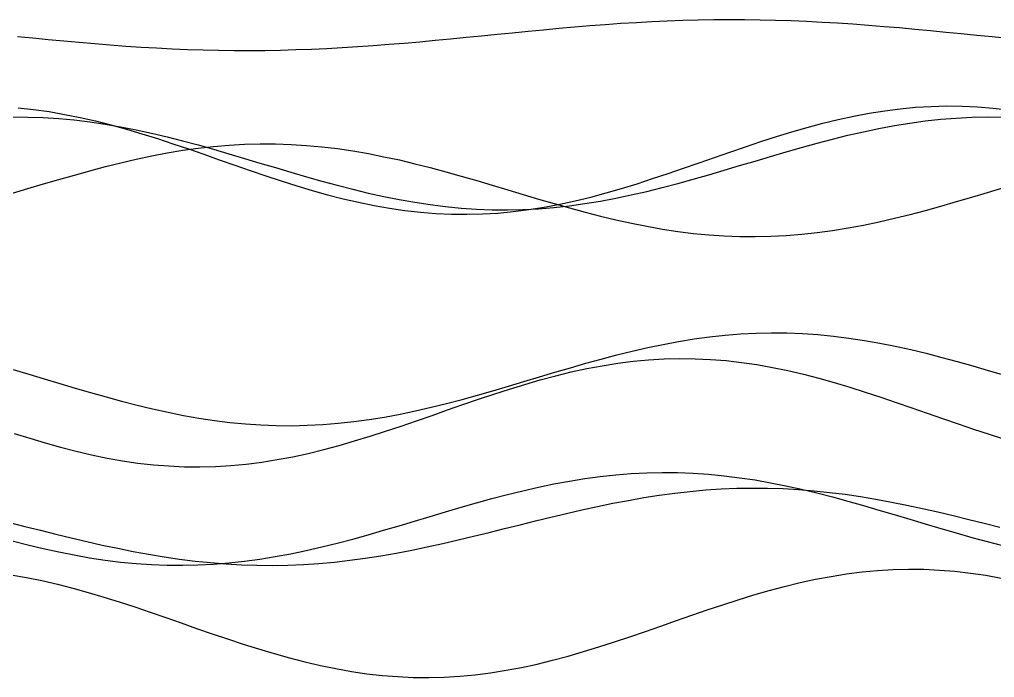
# Model space of a CAD drawing. Header units: metres. Extents: x -249 to 352, y -252 to 258.
# Drawn here: x 97.9 to 223.9, y -112.1 to -27.1 of the extents above; entities that cross this region are included whole.
import ezdxf

# ---------------------------------------------------------------- set-up
doc = ezdxf.new("R2010")
doc.units = ezdxf.units.M

msp = doc.modelspace()

# ---------------------------------------------------------------- linework, layer by layer
for p, q in [((171.64, -27.87, -433.01), (173.64, -27.72, -433.01)), ((173.64, -27.72, -433.01), (175.64, -27.58, -433.01)), ((175.64, -27.58, -433.01), (177.64, -27.46, -433.01)), ((177.64, -27.46, -433.01), (179.64, -27.35, -433.01)), ((179.64, -27.35, -433.01), (181.64, -27.26, -433.01)), ((181.64, -27.26, -433.01), (183.64, -27.19, -433.01)), ((183.64, -27.19, -433.01), (185.64, -27.13, -433.01)), ((185.64, -27.13, -433.01), (187.64, -27.1, -433.01)), ((187.64, -27.1, -433.01), (189.64, -27.09, -433.01)), ((189.64, -27.09, -433.01), (191.64, -27.09, -433.01)), ((191.64, -27.09, -433.01), (193.64, -27.12, -433.01)), ((193.64, -27.12, -433.01), (195.64, -27.16, -433.01)), ((195.64, -27.16, -433.01), (197.64, -27.23, -433.01)), ((197.64, -27.23, -433.01), (199.64, -27.31, -433.01)), ((199.64, -27.31, -433.01), (201.64, -27.41, -433.01)), ((201.64, -27.41, -433.01), (203.64, -27.53, -433.01)), ((203.64, -27.53, -433.01), (205.64, -27.66, -433.01)), ((205.64, -27.66, -433.01), (207.64, -27.81, -433.01)), ((159.64, -28.98, -433.01), (161.64, -28.79, -433.01)), ((161.64, -28.79, -433.01), (163.64, -28.59, -433.01)), ((163.64, -28.59, -433.01), (165.64, -28.4, -433.01)), ((165.64, -28.4, -433.01), (167.64, -28.21, -433.01)), ((167.64, -28.21, -433.01), (169.64, -28.04, -433.01)), ((169.64, -28.04, -433.01), (171.64, -27.87, -433.01)), ((207.64, -27.81, -433.01), (209.64, -27.97, -433.01)), ((209.64, -27.97, -433.01), (211.64, -28.14, -433.01)), ((211.64, -28.14, -433.01), (213.64, -28.32, -433.01)), ((213.64, -28.32, -433.01), (215.64, -28.51, -433.01)), ((215.64, -28.51, -433.01), (217.64, -28.71, -433.01)), ((217.64, -28.71, -433.01), (219.64, -28.9, -433.01)), ((219.64, -28.9, -433.01), (221.64, -29.1, -433.01)), ((97.64, -29.27, -433.01), (99.64, -29.47, -433.01)), ((99.64, -29.47, -433.01), (101.64, -29.66, -433.01)), ((101.64, -29.66, -433.01), (103.64, -29.85, -433.01)), ((103.64, -29.85, -433.01), (105.64, -30.03, -433.01)), ((105.64, -30.03, -433.01), (107.64, -30.2, -433.01)), ((107.64, -30.2, -433.01), (109.64, -30.36, -433.01)), ((145.64, -30.29, -433.01), (147.64, -30.13, -433.01)), ((147.64, -30.13, -433.01), (149.64, -29.95, -433.01)), ((149.64, -29.95, -433.01), (151.64, -29.77, -433.01)), ((151.64, -29.77, -433.01), (153.64, -29.58, -433.01)), ((153.64, -29.58, -433.01), (155.64, -29.38, -433.01)), ((155.64, -29.38, -433.01), (157.64, -29.18, -433.01)), ((157.64, -29.18, -433.01), (159.64, -28.98, -433.01)), ((221.64, -29.1, -433.01), (223.64, -29.3, -433.01)), ((223.64, -29.3, -433.01), (225.64, -29.5, -433.01)), ((109.64, -30.36, -433.01), (111.64, -30.51, -433.01)), ((111.64, -30.51, -433.01), (113.64, -30.64, -433.01)), ((113.64, -30.64, -433.01), (115.64, -30.76, -433.01)), ((115.64, -30.76, -433.01), (117.64, -30.86, -433.01)), ((117.64, -30.86, -433.01), (119.64, -30.94, -433.01)), ((119.64, -30.94, -433.01), (121.64, -31.01, -433.01)), ((121.64, -31.01, -433.01), (123.64, -31.05, -433.01)), ((123.64, -31.05, -433.01), (125.64, -31.08, -433.01)), ((125.64, -31.08, -433.01), (127.64, -31.08, -433.01)), ((127.64, -31.08, -433.01), (129.64, -31.07, -433.01)), ((129.64, -31.07, -433.01), (131.64, -31.04, -433.01)), ((131.64, -31.04, -433.01), (133.64, -30.98, -433.01)), ((133.64, -30.98, -433.01), (135.64, -30.91, -433.01)), ((135.64, -30.91, -433.01), (137.64, -30.82, -433.01)), ((137.64, -30.82, -433.01), (139.64, -30.71, -433.01)), ((139.64, -30.71, -433.01), (141.64, -30.59, -433.01)), ((141.64, -30.59, -433.01), (143.64, -30.45, -433.01)), ((143.64, -30.45, -433.01), (145.64, -30.29, -433.01)), ((97.74, -38.5, -433.01), (99.74, -38.71, -433.01)), ((99.74, -38.71, -433.01), (101.74, -38.99, -433.01)), ((101.74, -38.99, -433.01), (103.74, -39.34, -433.01)), ((207.74, -39.18, -433.01), (209.74, -38.87, -433.01)), ((209.74, -38.87, -433.01), (211.74, -38.61, -433.01)), ((211.74, -38.61, -433.01), (213.74, -38.43, -433.01)), ((213.74, -38.43, -433.01), (215.74, -38.31, -433.01)), ((215.74, -38.31, -433.01), (217.74, -38.26, -433.01)), ((217.74, -38.26, -433.01), (219.74, -38.28, -433.01)), ((219.74, -38.28, -433.01), (221.74, -38.37, -433.01)), ((221.74, -38.37, -433.01), (223.74, -38.53, -433.01)), ((223.74, -38.53, -433.01), (225.74, -38.76, -433.01)), ((96.99, -39.68, -433.01), (98.99, -39.69, -433.01)), ((98.99, -39.69, -433.01), (100.99, -39.76, -433.01)), ((100.99, -39.76, -433.01), (102.99, -39.88, -433.01)), ((102.99, -39.88, -433.01), (104.99, -40.07, -433.01)), ((103.74, -39.34, -433.01), (105.74, -39.74, -433.01)), ((104.99, -40.07, -433.01), (106.99, -40.31, -433.01)), ((105.74, -39.74, -433.01), (107.74, -40.2, -433.01)), ((106.99, -40.31, -433.01), (108.99, -40.6, -433.01)), ((107.74, -40.2, -433.01), (109.74, -40.71, -433.01)), ((201.74, -40.48, -433.01), (203.74, -40, -433.01)), ((203.74, -40, -433.01), (205.74, -39.56, -433.01)), ((205.74, -39.56, -433.01), (207.74, -39.18, -433.01)), ((212.99, -40.47, -433.01), (214.99, -40.2, -433.01)), ((214.99, -40.2, -433.01), (216.99, -39.98, -433.01)), ((216.99, -39.98, -433.01), (218.99, -39.82, -433.01)), ((218.99, -39.82, -433.01), (220.99, -39.72, -433.01)), ((220.99, -39.72, -433.01), (222.99, -39.68, -433.01)), ((222.99, -39.68, -433.01), (224.99, -39.7, -433.01)), ((108.99, -40.6, -433.01), (110.99, -40.95, -433.01)), ((109.74, -40.71, -433.01), (111.74, -41.26, -433.01)), ((110.99, -40.95, -433.01), (112.99, -41.34, -433.01)), ((111.74, -41.26, -433.01), (113.74, -41.85, -433.01)), ((112.99, -41.34, -433.01), (114.99, -41.78, -433.01)), ((197.74, -41.6, -433.01), (199.74, -41.02, -433.01)), ((199.74, -41.02, -433.01), (201.74, -40.48, -433.01)), ((206.99, -41.59, -433.01), (208.99, -41.17, -433.01)), ((208.99, -41.17, -433.01), (210.99, -40.79, -433.01)), ((210.99, -40.79, -433.01), (212.99, -40.47, -433.01)), ((113.74, -41.85, -433.01), (115.74, -42.48, -433.01)), ((114.99, -41.78, -433.01), (116.99, -42.25, -433.01)), ((115.74, -42.48, -433.01), (117.74, -43.14, -433.01)), ((116.99, -42.25, -433.01), (118.99, -42.76, -433.01)), ((118.99, -42.76, -433.01), (120.99, -43.3, -433.01)), ((193.74, -42.85, -433.01), (195.74, -42.21, -433.01)), ((195.74, -42.21, -433.01), (197.74, -41.6, -433.01)), ((200.99, -43.06, -433.01), (202.99, -42.54, -433.01)), ((202.99, -42.54, -433.01), (204.99, -42.04, -433.01)), ((204.99, -42.04, -433.01), (206.99, -41.59, -433.01)), ((117.01, -44.32, -433.01), (119.01, -43.99, -433.01)), ((117.74, -43.14, -433.01), (119.74, -43.81, -433.01)), ((119.01, -43.99, -433.01), (121.01, -43.71, -433.01)), ((119.74, -43.81, -433.01), (121.74, -44.5, -433.01)), ((120.99, -43.3, -433.01), (122.99, -43.86, -433.01)), ((121.01, -43.71, -433.01), (123.01, -43.48, -433.01)), ((122.99, -43.86, -433.01), (124.99, -44.44, -433.01)), ((123.01, -43.48, -433.01), (125.01, -43.31, -433.01)), ((125.01, -43.31, -433.01), (127.01, -43.2, -433.01)), ((127.01, -43.2, -433.01), (129.01, -43.15, -433.01)), ((129.01, -43.15, -433.01), (131.01, -43.15, -433.01)), ((131.01, -43.15, -433.01), (133.01, -43.22, -433.01)), ((133.01, -43.22, -433.01), (135.01, -43.35, -433.01)), ((135.01, -43.35, -433.01), (137.01, -43.53, -433.01)), ((137.01, -43.53, -433.01), (139.01, -43.77, -433.01)), ((139.01, -43.77, -433.01), (141.01, -44.07, -433.01)), ((141.01, -44.07, -433.01), (143.01, -44.41, -433.01)), ((189.74, -44.21, -433.01), (191.74, -43.52, -433.01)), ((191.74, -43.52, -433.01), (193.74, -42.85, -433.01)), ((196.99, -44.19, -433.01), (198.99, -43.62, -433.01)), ((198.99, -43.62, -433.01), (200.99, -43.06, -433.01)), ((111.01, -45.59, -433.01), (113.01, -45.13, -433.01)), ((113.01, -45.13, -433.01), (115.01, -44.7, -433.01)), ((115.01, -44.7, -433.01), (117.01, -44.32, -433.01)), ((121.74, -44.5, -433.01), (123.74, -45.2, -433.01)), ((123.74, -45.2, -433.01), (125.74, -45.9, -433.01)), ((124.99, -44.44, -433.01), (126.99, -45.03, -433.01)), ((126.99, -45.03, -433.01), (128.99, -45.63, -433.01)), ((143.01, -44.41, -433.01), (145.01, -44.81, -433.01)), ((145.01, -44.81, -433.01), (147.01, -45.24, -433.01)), ((147.01, -45.24, -433.01), (149.01, -45.72, -433.01)), ((185.74, -45.6, -433.01), (187.74, -44.9, -433.01)), ((187.74, -44.9, -433.01), (189.74, -44.21, -433.01)), ((192.99, -45.37, -433.01), (194.99, -44.78, -433.01)), ((194.99, -44.78, -433.01), (196.99, -44.19, -433.01)), ((105.01, -47.18, -433.01), (107.01, -46.62, -433.01)), ((107.01, -46.62, -433.01), (109.01, -46.09, -433.01)), ((109.01, -46.09, -433.01), (111.01, -45.59, -433.01)), ((125.74, -45.9, -433.01), (127.74, -46.59, -433.01)), ((127.74, -46.59, -433.01), (129.74, -47.27, -433.01)), ((128.99, -45.63, -433.01), (130.99, -46.23, -433.01)), ((130.99, -46.23, -433.01), (132.99, -46.82, -433.01)), ((149.01, -45.72, -433.01), (151.01, -46.22, -433.01)), ((151.01, -46.22, -433.01), (153.01, -46.76, -433.01)), ((181.74, -46.99, -433.01), (183.74, -46.3, -433.01)), ((183.74, -46.3, -433.01), (185.74, -45.6, -433.01)), ((186.99, -47.16, -433.01), (188.99, -46.57, -433.01)), ((188.99, -46.57, -433.01), (190.99, -45.97, -433.01)), ((190.99, -45.97, -433.01), (192.99, -45.37, -433.01)), ((101.01, -48.34, -433.01), (103.01, -47.75, -433.01)), ((103.01, -47.75, -433.01), (105.01, -47.18, -433.01)), ((129.74, -47.27, -433.01), (131.74, -47.93, -433.01)), ((132.99, -46.82, -433.01), (134.99, -47.4, -433.01)), ((134.99, -47.4, -433.01), (136.99, -47.97, -433.01)), ((153.01, -46.76, -433.01), (155.01, -47.32, -433.01)), ((155.01, -47.32, -433.01), (157.01, -47.9, -433.01)), ((177.74, -48.3, -433.01), (179.74, -47.65, -433.01)), ((179.74, -47.65, -433.01), (181.74, -46.99, -433.01)), ((182.99, -48.28, -433.01), (184.99, -47.73, -433.01)), ((184.99, -47.73, -433.01), (186.99, -47.16, -433.01)), ((97.01, -49.54, -433.01), (99.01, -48.94, -433.01)), ((99.01, -48.94, -433.01), (101.01, -48.34, -433.01)), ((131.74, -47.93, -433.01), (133.74, -48.56, -433.01)), ((133.74, -48.56, -433.01), (135.74, -49.16, -433.01)), ((136.99, -47.97, -433.01), (138.99, -48.51, -433.01)), ((138.99, -48.51, -433.01), (140.99, -49.03, -433.01)), ((140.99, -49.03, -433.01), (142.99, -49.51, -433.01)), ((157.01, -47.9, -433.01), (159.01, -48.5, -433.01)), ((159.01, -48.5, -433.01), (161.01, -49.1, -433.01)), ((161.01, -49.1, -433.01), (163.01, -49.69, -433.01)), ((173.74, -49.49, -433.01), (175.74, -48.91, -433.01)), ((175.74, -48.91, -433.01), (177.74, -48.3, -433.01)), ((178.99, -49.31, -433.01), (180.99, -48.81, -433.01)), ((180.99, -48.81, -433.01), (182.99, -48.28, -433.01)), ((223.01, -49.44, -433.01), (225.01, -48.84, -433.01)), ((135.74, -49.16, -433.01), (137.74, -49.72, -433.01)), ((137.74, -49.72, -433.01), (139.74, -50.24, -433.01)), ((139.74, -50.24, -433.01), (141.74, -50.71, -433.01)), ((142.99, -49.51, -433.01), (144.99, -49.95, -433.01)), ((144.99, -49.95, -433.01), (146.99, -50.35, -433.01)), ((146.99, -50.35, -433.01), (148.99, -50.7, -433.01)), ((163.01, -49.69, -433.01), (165.01, -50.29, -433.01)), ((165.01, -50.29, -433.01), (167.01, -50.87, -433.01)), ((169.74, -50.51, -433.01), (171.74, -50.03, -433.01)), ((171.74, -50.03, -433.01), (173.74, -49.49, -433.01)), ((172.99, -50.56, -433.01), (174.99, -50.18, -433.01)), ((174.99, -50.18, -433.01), (176.99, -49.76, -433.01)), ((176.99, -49.76, -433.01), (178.99, -49.31, -433.01)), ((219.01, -50.62, -433.01), (221.01, -50.04, -433.01)), ((221.01, -50.04, -433.01), (223.01, -49.44, -433.01)), ((141.74, -50.71, -433.01), (143.74, -51.12, -433.01)), ((143.74, -51.12, -433.01), (145.74, -51.47, -433.01)), ((145.74, -51.47, -433.01), (147.74, -51.76, -433.01)), ((148.99, -50.7, -433.01), (150.99, -51, -433.01)), ((150.99, -51, -433.01), (152.99, -51.25, -433.01)), ((152.99, -51.25, -433.01), (154.99, -51.45, -433.01)), ((154.99, -51.45, -433.01), (156.99, -51.58, -433.01)), ((156.99, -51.58, -433.01), (158.99, -51.66, -433.01)), ((158.99, -51.66, -433.01), (160.99, -51.68, -433.01)), ((160.99, -51.68, -433.01), (162.99, -51.63, -433.01)), ((161.74, -51.9, -433.01), (163.74, -51.65, -433.01)), ((162.99, -51.63, -433.01), (164.99, -51.53, -433.01)), ((163.74, -51.65, -433.01), (165.74, -51.33, -433.01)), ((164.99, -51.53, -433.01), (166.99, -51.37, -433.01)), ((165.74, -51.33, -433.01), (167.74, -50.95, -433.01)), ((166.99, -51.37, -433.01), (168.99, -51.15, -433.01)), ((167.01, -50.87, -433.01), (169.01, -51.44, -433.01)), ((167.74, -50.95, -433.01), (169.74, -50.51, -433.01)), ((168.99, -51.15, -433.01), (170.99, -50.88, -433.01)), ((169.01, -51.44, -433.01), (171.01, -51.98, -433.01)), ((170.99, -50.88, -433.01), (172.99, -50.56, -433.01)), ((215.01, -51.75, -433.01), (217.01, -51.2, -433.01)), ((217.01, -51.2, -433.01), (219.01, -50.62, -433.01)), ((147.74, -51.76, -433.01), (149.74, -51.99, -433.01)), ((149.74, -51.99, -433.01), (151.74, -52.15, -433.01)), ((151.74, -52.15, -433.01), (153.74, -52.24, -433.01)), ((153.74, -52.24, -433.01), (155.74, -52.26, -433.01)), ((155.74, -52.26, -433.01), (157.74, -52.21, -433.01)), ((157.74, -52.21, -433.01), (159.74, -52.09, -433.01)), ((159.74, -52.09, -433.01), (161.74, -51.9, -433.01)), ((171.01, -51.98, -433.01), (173.01, -52.49, -433.01)), ((173.01, -52.49, -433.01), (175.01, -52.97, -433.01)), ((209.01, -53.23, -433.01), (211.01, -52.77, -433.01)), ((211.01, -52.77, -433.01), (213.01, -52.28, -433.01)), ((213.01, -52.28, -433.01), (215.01, -51.75, -433.01)), ((175.01, -52.97, -433.01), (177.01, -53.41, -433.01)), ((177.01, -53.41, -433.01), (179.01, -53.81, -433.01)), ((179.01, -53.81, -433.01), (181.01, -54.17, -433.01)), ((181.01, -54.17, -433.01), (183.01, -54.47, -433.01)), ((203.01, -54.35, -433.01), (205.01, -54.02, -433.01)), ((205.01, -54.02, -433.01), (207.01, -53.65, -433.01)), ((207.01, -53.65, -433.01), (209.01, -53.23, -433.01)), ((183.01, -54.47, -433.01), (185.01, -54.72, -433.01)), ((185.01, -54.72, -433.01), (187.01, -54.91, -433.01)), ((187.01, -54.91, -433.01), (189.01, -55.05, -433.01)), ((189.01, -55.05, -433.01), (191.01, -55.12, -433.01)), ((191.01, -55.12, -433.01), (193.01, -55.14, -433.01)), ((193.01, -55.14, -433.01), (195.01, -55.1, -433.01)), ((195.01, -55.1, -433.01), (197.01, -55, -433.01)), ((197.01, -55, -433.01), (199.01, -54.84, -433.01)), ((199.01, -54.84, -433.01), (201.01, -54.62, -433.01)), ((201.01, -54.62, -433.01), (203.01, -54.35, -433.01)), ((187.11, -68.09, -433.01), (189.11, -67.87, -433.01)), ((189.11, -67.87, -433.01), (191.11, -67.71, -433.01)), ((191.11, -67.71, -433.01), (193.11, -67.61, -433.01)), ((193.11, -67.61, -433.01), (195.11, -67.57, -433.01)), ((195.11, -67.57, -433.01), (197.11, -67.59, -433.01)), ((197.11, -67.59, -433.01), (199.11, -67.66, -433.01)), ((199.11, -67.66, -433.01), (201.11, -67.8, -433.01)), ((201.11, -67.8, -433.01), (203.11, -68, -433.01)), ((203.11, -68, -433.01), (205.11, -68.25, -433.01)), ((179.11, -69.48, -433.01), (181.11, -69.06, -433.01)), ((181.11, -69.06, -433.01), (183.11, -68.69, -433.01)), ((183.11, -68.69, -433.01), (185.11, -68.36, -433.01)), ((185.11, -68.36, -433.01), (187.11, -68.09, -433.01)), ((205.11, -68.25, -433.01), (207.11, -68.55, -433.01)), ((207.11, -68.55, -433.01), (209.11, -68.9, -433.01)), ((209.11, -68.9, -433.01), (211.11, -69.3, -433.01)), ((211.11, -69.3, -433.01), (213.11, -69.74, -433.01)), ((173.11, -70.96, -433.01), (175.11, -70.43, -433.01)), ((175.11, -70.43, -433.01), (177.11, -69.93, -433.01)), ((177.11, -69.93, -433.01), (179.11, -69.48, -433.01)), ((213.11, -69.74, -433.01), (215.11, -70.22, -433.01)), ((215.11, -70.22, -433.01), (217.11, -70.74, -433.01)), ((169.11, -72.08, -433.01), (171.11, -71.51, -433.01)), ((171.11, -71.51, -433.01), (173.11, -70.96, -433.01)), ((171.23, -72.2, -433.01), (173.23, -71.82, -433.01)), ((173.23, -71.82, -433.01), (175.23, -71.5, -433.01)), ((175.23, -71.5, -433.01), (177.23, -71.25, -433.01)), ((177.23, -71.25, -433.01), (179.23, -71.06, -433.01)), ((179.23, -71.06, -433.01), (181.23, -70.94, -433.01)), ((181.23, -70.94, -433.01), (183.23, -70.89, -433.01)), ((183.23, -70.89, -433.01), (185.23, -70.92, -433.01)), ((185.23, -70.92, -433.01), (187.23, -71.01, -433.01)), ((187.23, -71.01, -433.01), (189.23, -71.17, -433.01)), ((189.23, -71.17, -433.01), (191.23, -71.39, -433.01)), ((191.23, -71.39, -433.01), (193.23, -71.68, -433.01)), ((193.23, -71.68, -433.01), (195.23, -72.04, -433.01)), ((217.11, -70.74, -433.01), (219.11, -71.28, -433.01)), ((219.11, -71.28, -433.01), (221.11, -71.85, -433.01)), ((97.11, -72.33, -433.01), (99.11, -72.92, -433.01)), ((99.11, -72.92, -433.01), (101.11, -73.52, -433.01)), ((165.11, -73.27, -433.01), (167.11, -72.67, -433.01)), ((167.11, -72.67, -433.01), (169.11, -72.08, -433.01)), ((167.23, -73.12, -433.01), (169.23, -72.63, -433.01)), ((169.23, -72.63, -433.01), (171.23, -72.2, -433.01)), ((195.23, -72.04, -433.01), (197.23, -72.45, -433.01)), ((197.23, -72.45, -433.01), (199.23, -72.92, -433.01)), ((199.23, -72.92, -433.01), (201.23, -73.43, -433.01)), ((221.11, -71.85, -433.01), (223.11, -72.43, -433.01)), ((223.11, -72.43, -433.01), (225.11, -73.02, -433.01)), ((101.11, -73.52, -433.01), (103.11, -74.12, -433.01)), ((103.11, -74.12, -433.01), (105.11, -74.71, -433.01)), ((161.11, -74.46, -433.01), (163.11, -73.87, -433.01)), ((161.23, -74.85, -433.01), (163.23, -74.23, -433.01)), ((163.11, -73.87, -433.01), (165.11, -73.27, -433.01)), ((163.23, -74.23, -433.01), (165.23, -73.65, -433.01)), ((165.23, -73.65, -433.01), (167.23, -73.12, -433.01)), ((201.23, -73.43, -433.01), (203.23, -73.99, -433.01)), ((203.23, -73.99, -433.01), (205.23, -74.59, -433.01)), ((105.11, -74.71, -433.01), (107.11, -75.3, -433.01)), ((107.11, -75.3, -433.01), (109.11, -75.86, -433.01)), ((157.11, -75.62, -433.01), (159.11, -75.05, -433.01)), ((157.23, -76.16, -433.01), (159.23, -75.49, -433.01)), ((159.11, -75.05, -433.01), (161.11, -74.46, -433.01)), ((159.23, -75.49, -433.01), (161.23, -74.85, -433.01)), ((205.23, -74.59, -433.01), (207.23, -75.22, -433.01)), ((207.23, -75.22, -433.01), (209.23, -75.88, -433.01)), ((109.11, -75.86, -433.01), (111.11, -76.4, -433.01)), ((111.11, -76.4, -433.01), (113.11, -76.92, -433.01)), ((151.11, -77.2, -433.01), (153.11, -76.7, -433.01)), ((153.11, -76.7, -433.01), (155.11, -76.18, -433.01)), ((153.23, -77.54, -433.01), (155.23, -76.84, -433.01)), ((155.11, -76.18, -433.01), (157.11, -75.62, -433.01)), ((155.23, -76.84, -433.01), (157.23, -76.16, -433.01)), ((209.23, -75.88, -433.01), (211.23, -76.56, -433.01)), ((211.23, -76.56, -433.01), (213.23, -77.26, -433.01)), ((113.11, -76.92, -433.01), (115.11, -77.4, -433.01)), ((115.11, -77.4, -433.01), (117.11, -77.84, -433.01)), ((117.11, -77.84, -433.01), (119.11, -78.24, -433.01)), ((145.11, -78.45, -433.01), (147.11, -78.07, -433.01)), ((147.11, -78.07, -433.01), (149.11, -77.66, -433.01)), ((149.11, -77.66, -433.01), (151.11, -77.2, -433.01)), ((151.23, -78.24, -433.01), (153.23, -77.54, -433.01)), ((213.23, -77.26, -433.01), (215.23, -77.96, -433.01)), ((215.23, -77.96, -433.01), (217.23, -78.65, -433.01)), ((119.11, -78.24, -433.01), (121.11, -78.59, -433.01)), ((121.11, -78.59, -433.01), (123.11, -78.89, -433.01)), ((123.11, -78.89, -433.01), (125.11, -79.14, -433.01)), ((125.11, -79.14, -433.01), (127.11, -79.34, -433.01)), ((127.11, -79.34, -433.01), (129.11, -79.47, -433.01)), ((137.11, -79.42, -433.01), (139.11, -79.26, -433.01)), ((139.11, -79.26, -433.01), (141.11, -79.04, -433.01)), ((141.11, -79.04, -433.01), (143.11, -78.77, -433.01)), ((143.11, -78.77, -433.01), (145.11, -78.45, -433.01)), ((147.23, -79.62, -433.01), (149.23, -78.94, -433.01)), ((149.23, -78.94, -433.01), (151.23, -78.24, -433.01)), ((217.23, -78.65, -433.01), (219.23, -79.34, -433.01)), ((219.23, -79.34, -433.01), (221.23, -80.02, -433.01)), ((97.23, -80.57, -433.01), (99.23, -81.2, -433.01)), ((129.11, -79.47, -433.01), (131.11, -79.55, -433.01)), ((131.11, -79.55, -433.01), (133.11, -79.57, -433.01)), ((133.11, -79.57, -433.01), (135.11, -79.52, -433.01)), ((135.11, -79.52, -433.01), (137.11, -79.42, -433.01)), ((143.23, -80.93, -433.01), (145.23, -80.29, -433.01)), ((145.23, -80.29, -433.01), (147.23, -79.62, -433.01)), ((221.23, -80.02, -433.01), (223.23, -80.68, -433.01)), ((99.23, -81.2, -433.01), (101.23, -81.8, -433.01)), ((101.23, -81.8, -433.01), (103.23, -82.36, -433.01)), ((139.23, -82.13, -433.01), (141.23, -81.55, -433.01)), ((141.23, -81.55, -433.01), (143.23, -80.93, -433.01)), ((223.23, -80.68, -433.01), (225.23, -81.3, -433.01)), ((103.23, -82.36, -433.01), (105.23, -82.88, -433.01)), ((105.23, -82.88, -433.01), (107.23, -83.34, -433.01)), ((133.23, -83.59, -433.01), (135.23, -83.15, -433.01)), ((135.23, -83.15, -433.01), (137.23, -82.66, -433.01)), ((137.23, -82.66, -433.01), (139.23, -82.13, -433.01)), ((107.23, -83.34, -433.01), (109.23, -83.75, -433.01)), ((109.23, -83.75, -433.01), (111.23, -84.11, -433.01)), ((111.23, -84.11, -433.01), (113.23, -84.4, -433.01)), ((113.23, -84.4, -433.01), (115.23, -84.62, -433.01)), ((127.23, -84.53, -433.01), (129.23, -84.28, -433.01)), ((129.23, -84.28, -433.01), (131.23, -83.96, -433.01)), ((131.23, -83.96, -433.01), (133.23, -83.59, -433.01)), ((115.23, -84.62, -433.01), (117.23, -84.78, -433.01)), ((117.23, -84.78, -433.01), (119.23, -84.87, -433.01)), ((119.23, -84.87, -433.01), (121.23, -84.89, -433.01)), ((121.23, -84.89, -433.01), (123.23, -84.84, -433.01)), ((123.23, -84.84, -433.01), (125.23, -84.72, -433.01)), ((125.23, -84.72, -433.01), (127.23, -84.53, -433.01)), ((176.98, -85.76, -433.01), (178.98, -85.65, -433.01)), ((178.98, -85.65, -433.01), (180.98, -85.61, -433.01)), ((180.98, -85.61, -433.01), (182.98, -85.63, -433.01)), ((182.98, -85.63, -433.01), (184.98, -85.71, -433.01)), ((166.98, -87.1, -433.01), (168.98, -86.73, -433.01)), ((168.98, -86.73, -433.01), (170.98, -86.4, -433.01)), ((170.98, -86.4, -433.01), (172.98, -86.13, -433.01)), ((172.98, -86.13, -433.01), (174.98, -85.92, -433.01)), ((174.98, -85.92, -433.01), (176.98, -85.76, -433.01)), ((184.98, -85.71, -433.01), (186.98, -85.84, -433.01)), ((186.98, -85.84, -433.01), (188.98, -86.04, -433.01)), ((188.98, -86.04, -433.01), (190.98, -86.29, -433.01)), ((190.98, -86.29, -433.01), (192.98, -86.59, -433.01)), ((192.98, -86.59, -433.01), (194.98, -86.94, -433.01)), ((194.98, -86.94, -433.01), (196.98, -87.34, -433.01)), ((160.98, -88.47, -433.01), (162.98, -87.98, -433.01)), ((162.98, -87.98, -433.01), (164.98, -87.52, -433.01)), ((164.98, -87.52, -433.01), (166.98, -87.1, -433.01)), ((182.61, -88.29, -433.01), (184.61, -88.06, -433.01)), ((184.61, -88.06, -433.01), (186.61, -87.88, -433.01)), ((186.61, -87.88, -433.01), (188.61, -87.75, -433.01)), ((188.61, -87.75, -433.01), (190.61, -87.66, -433.01)), ((190.61, -87.66, -433.01), (192.61, -87.63, -433.01)), ((192.61, -87.63, -433.01), (194.61, -87.64, -433.01)), ((194.61, -87.64, -433.01), (196.61, -87.71, -433.01)), ((196.61, -87.71, -433.01), (198.61, -87.82, -433.01)), ((196.98, -87.34, -433.01), (198.98, -87.79, -433.01)), ((198.61, -87.82, -433.01), (200.61, -87.98, -433.01)), ((198.98, -87.79, -433.01), (200.98, -88.27, -433.01)), ((200.61, -87.98, -433.01), (202.61, -88.19, -433.01)), ((202.61, -88.19, -433.01), (204.61, -88.44, -433.01)), ((156.98, -89.55, -433.01), (158.98, -89, -433.01)), ((158.98, -89, -433.01), (160.98, -88.47, -433.01)), ((174.61, -89.6, -433.01), (176.61, -89.22, -433.01)), ((176.61, -89.22, -433.01), (178.61, -88.87, -433.01)), ((178.61, -88.87, -433.01), (180.61, -88.56, -433.01)), ((180.61, -88.56, -433.01), (182.61, -88.29, -433.01)), ((200.98, -88.27, -433.01), (202.98, -88.78, -433.01)), ((202.98, -88.78, -433.01), (204.98, -89.32, -433.01)), ((204.61, -88.44, -433.01), (206.61, -88.74, -433.01)), ((204.98, -89.32, -433.01), (206.98, -89.89, -433.01)), ((206.61, -88.74, -433.01), (208.61, -89.07, -433.01)), ((208.61, -89.07, -433.01), (210.61, -89.44, -433.01)), ((210.61, -89.44, -433.01), (212.61, -89.84, -433.01)), ((150.98, -91.31, -433.01), (152.98, -90.71, -433.01)), ((152.98, -90.71, -433.01), (154.98, -90.12, -433.01)), ((154.98, -90.12, -433.01), (156.98, -89.55, -433.01)), ((168.61, -90.91, -433.01), (170.61, -90.45, -433.01)), ((170.61, -90.45, -433.01), (172.61, -90.01, -433.01)), ((172.61, -90.01, -433.01), (174.61, -89.6, -433.01)), ((206.98, -89.89, -433.01), (208.98, -90.47, -433.01)), ((208.98, -90.47, -433.01), (210.98, -91.06, -433.01)), ((212.61, -89.84, -433.01), (214.61, -90.27, -433.01)), ((214.61, -90.27, -433.01), (216.61, -90.72, -433.01)), ((216.61, -90.72, -433.01), (218.61, -91.19, -433.01)), ((146.98, -92.5, -433.01), (148.98, -91.91, -433.01)), ((148.98, -91.91, -433.01), (150.98, -91.31, -433.01)), ((162.61, -92.37, -433.01), (164.61, -91.88, -433.01)), ((164.61, -91.88, -433.01), (166.61, -91.39, -433.01)), ((166.61, -91.39, -433.01), (168.61, -90.91, -433.01)), ((210.98, -91.06, -433.01), (212.98, -91.66, -433.01)), ((212.98, -91.66, -433.01), (214.98, -92.26, -433.01)), ((218.61, -91.19, -433.01), (220.61, -91.68, -433.01)), ((220.61, -91.68, -433.01), (222.61, -92.17, -433.01)), ((96.61, -92.09, -433.01), (98.61, -92.59, -433.01)), ((98.61, -92.59, -433.01), (100.61, -93.09, -433.01)), ((100.61, -93.09, -433.01), (102.61, -93.58, -433.01)), ((142.98, -93.67, -433.01), (144.98, -93.09, -433.01)), ((144.98, -93.09, -433.01), (146.98, -92.5, -433.01)), ((158.61, -93.37, -433.01), (160.61, -92.87, -433.01)), ((160.61, -92.87, -433.01), (162.61, -92.37, -433.01)), ((214.98, -92.26, -433.01), (216.98, -92.86, -433.01)), ((216.98, -92.86, -433.01), (218.98, -93.43, -433.01)), ((222.61, -92.17, -433.01), (224.61, -92.67, -433.01)), ((96.98, -94.45, -433.01), (98.98, -94.96, -433.01)), ((102.61, -93.58, -433.01), (104.61, -94.07, -433.01)), ((104.61, -94.07, -433.01), (106.61, -94.54, -433.01)), ((138.98, -94.74, -433.01), (140.98, -94.22, -433.01)), ((140.98, -94.22, -433.01), (142.98, -93.67, -433.01)), ((152.61, -94.8, -433.01), (154.61, -94.34, -433.01)), ((154.61, -94.34, -433.01), (156.61, -93.86, -433.01)), ((156.61, -93.86, -433.01), (158.61, -93.37, -433.01)), ((218.98, -93.43, -433.01), (220.98, -94, -433.01)), ((220.98, -94, -433.01), (222.98, -94.53, -433.01)), ((98.98, -94.96, -433.01), (100.98, -95.44, -433.01)), ((100.98, -95.44, -433.01), (102.98, -95.88, -433.01)), ((106.61, -94.54, -433.01), (108.61, -94.99, -433.01)), ((108.61, -94.99, -433.01), (110.61, -95.42, -433.01)), ((110.61, -95.42, -433.01), (112.61, -95.82, -433.01)), ((132.98, -96.12, -433.01), (134.98, -95.7, -433.01)), ((134.98, -95.7, -433.01), (136.98, -95.24, -433.01)), ((136.98, -95.24, -433.01), (138.98, -94.74, -433.01)), ((146.61, -96.03, -433.01), (148.61, -95.65, -433.01)), ((148.61, -95.65, -433.01), (150.61, -95.24, -433.01)), ((150.61, -95.24, -433.01), (152.61, -94.8, -433.01)), ((222.98, -94.53, -433.01), (224.98, -95.04, -433.01)), ((102.98, -95.88, -433.01), (104.98, -96.28, -433.01)), ((104.98, -96.28, -433.01), (106.98, -96.63, -433.01)), ((106.98, -96.63, -433.01), (108.98, -96.94, -433.01)), ((108.98, -96.94, -433.01), (110.98, -97.19, -433.01)), ((112.61, -95.82, -433.01), (114.61, -96.19, -433.01)), ((114.61, -96.19, -433.01), (116.61, -96.52, -433.01)), ((116.61, -96.52, -433.01), (118.61, -96.81, -433.01)), ((118.61, -96.81, -433.01), (120.61, -97.06, -433.01)), ((126.98, -97.09, -433.01), (128.98, -96.81, -433.01)), ((128.98, -96.81, -433.01), (130.98, -96.49, -433.01)), ((130.98, -96.49, -433.01), (132.98, -96.12, -433.01)), ((138.61, -97.19, -433.01), (140.61, -96.96, -433.01)), ((140.61, -96.96, -433.01), (142.61, -96.69, -433.01)), ((142.61, -96.69, -433.01), (144.61, -96.38, -433.01)), ((144.61, -96.38, -433.01), (146.61, -96.03, -433.01)), ((110.98, -97.19, -433.01), (112.98, -97.38, -433.01)), ((112.98, -97.38, -433.01), (114.98, -97.52, -433.01)), ((114.98, -97.52, -433.01), (116.98, -97.59, -433.01)), ((116.98, -97.59, -433.01), (118.98, -97.61, -433.01)), ((118.98, -97.61, -433.01), (120.98, -97.57, -433.01)), ((120.61, -97.06, -433.01), (122.61, -97.27, -433.01)), ((120.98, -97.57, -433.01), (122.98, -97.46, -433.01)), ((122.61, -97.27, -433.01), (124.61, -97.43, -433.01)), ((122.98, -97.46, -433.01), (124.98, -97.3, -433.01)), ((124.61, -97.43, -433.01), (126.61, -97.55, -433.01)), ((124.98, -97.3, -433.01), (126.98, -97.09, -433.01)), ((126.61, -97.55, -433.01), (128.61, -97.61, -433.01)), ((128.61, -97.61, -433.01), (130.61, -97.63, -433.01)), ((130.61, -97.63, -433.01), (132.61, -97.59, -433.01)), ((132.61, -97.59, -433.01), (134.61, -97.5, -433.01)), ((134.61, -97.5, -433.01), (136.61, -97.37, -433.01)), ((136.61, -97.37, -433.01), (138.61, -97.19, -433.01)), ((206.81, -98.47, -433.01), (208.81, -98.28, -433.01)), ((208.81, -98.28, -433.01), (210.81, -98.16, -433.01)), ((210.81, -98.16, -433.01), (212.81, -98.11, -433.01)), ((212.81, -98.11, -433.01), (214.81, -98.13, -433.01)), ((214.81, -98.13, -433.01), (216.81, -98.23, -433.01)), ((216.81, -98.23, -433.01), (218.81, -98.38, -433.01)), ((96.81, -98.85, -433.01), (98.81, -99.19, -433.01)), ((98.81, -99.19, -433.01), (100.81, -99.59, -433.01)), ((198.81, -99.85, -433.01), (200.81, -99.42, -433.01)), ((200.81, -99.42, -433.01), (202.81, -99.04, -433.01)), ((202.81, -99.04, -433.01), (204.81, -98.72, -433.01)), ((204.81, -98.72, -433.01), (206.81, -98.47, -433.01)), ((218.81, -98.38, -433.01), (220.81, -98.61, -433.01)), ((220.81, -98.61, -433.01), (222.81, -98.9, -433.01)), ((222.81, -98.9, -433.01), (224.81, -99.26, -433.01)), ((100.81, -99.59, -433.01), (102.81, -100.05, -433.01)), ((102.81, -100.05, -433.01), (104.81, -100.56, -433.01)), ((104.81, -100.56, -433.01), (106.81, -101.11, -433.01)), ((194.81, -100.87, -433.01), (196.81, -100.34, -433.01)), ((196.81, -100.34, -433.01), (198.81, -99.85, -433.01)), ((106.81, -101.11, -433.01), (108.81, -101.71, -433.01)), ((108.81, -101.71, -433.01), (110.81, -102.34, -433.01)), ((188.81, -102.71, -433.01), (190.81, -102.06, -433.01)), ((190.81, -102.06, -433.01), (192.81, -101.45, -433.01)), ((192.81, -101.45, -433.01), (194.81, -100.87, -433.01)), ((110.81, -102.34, -433.01), (112.81, -102.99, -433.01)), ((112.81, -102.99, -433.01), (114.81, -103.67, -433.01)), ((186.81, -103.38, -433.01), (188.81, -102.71, -433.01)), ((114.81, -103.67, -433.01), (116.81, -104.36, -433.01)), ((116.81, -104.36, -433.01), (118.81, -105.06, -433.01)), ((182.81, -104.76, -433.01), (184.81, -104.06, -433.01)), ((184.81, -104.06, -433.01), (186.81, -103.38, -433.01)), ((118.81, -105.06, -433.01), (120.81, -105.76, -433.01)), ((120.81, -105.76, -433.01), (122.81, -106.45, -433.01)), ((178.81, -106.16, -433.01), (180.81, -105.46, -433.01)), ((180.81, -105.46, -433.01), (182.81, -104.76, -433.01)), ((122.81, -106.45, -433.01), (124.81, -107.13, -433.01)), ((174.81, -107.51, -433.01), (176.81, -106.84, -433.01)), ((176.81, -106.84, -433.01), (178.81, -106.16, -433.01)), ((124.81, -107.13, -433.01), (126.81, -107.79, -433.01)), ((126.81, -107.79, -433.01), (128.81, -108.42, -433.01)), ((170.81, -108.77, -433.01), (172.81, -108.15, -433.01)), ((172.81, -108.15, -433.01), (174.81, -107.51, -433.01)), ((128.81, -108.42, -433.01), (130.81, -109.02, -433.01)), ((130.81, -109.02, -433.01), (132.81, -109.58, -433.01)), ((132.81, -109.58, -433.01), (134.81, -110.1, -433.01)), ((166.81, -109.88, -433.01), (168.81, -109.35, -433.01)), ((168.81, -109.35, -433.01), (170.81, -108.77, -433.01)), ((134.81, -110.1, -433.01), (136.81, -110.56, -433.01)), ((136.81, -110.56, -433.01), (138.81, -110.97, -433.01)), ((160.81, -111.18, -433.01), (162.81, -110.8, -433.01)), ((162.81, -110.8, -433.01), (164.81, -110.37, -433.01)), ((164.81, -110.37, -433.01), (166.81, -109.88, -433.01)), ((138.81, -110.97, -433.01), (140.81, -111.33, -433.01)), ((140.81, -111.33, -433.01), (142.81, -111.62, -433.01)), ((142.81, -111.62, -433.01), (144.81, -111.84, -433.01)), ((144.81, -111.84, -433.01), (146.81, -112, -433.01)), ((146.81, -112, -433.01), (148.81, -112.09, -433.01)), ((148.81, -112.09, -433.01), (150.81, -112.11, -433.01)), ((150.81, -112.11, -433.01), (152.81, -112.06, -433.01)), ((152.81, -112.06, -433.01), (154.81, -111.94, -433.01)), ((154.81, -111.94, -433.01), (156.81, -111.75, -433.01)), ((156.81, -111.75, -433.01), (158.81, -111.5, -433.01)), ((158.81, -111.5, -433.01), (160.81, -111.18, -433.01))]:
    msp.add_line(p, q)

doc.saveas('drawing.dxf')
